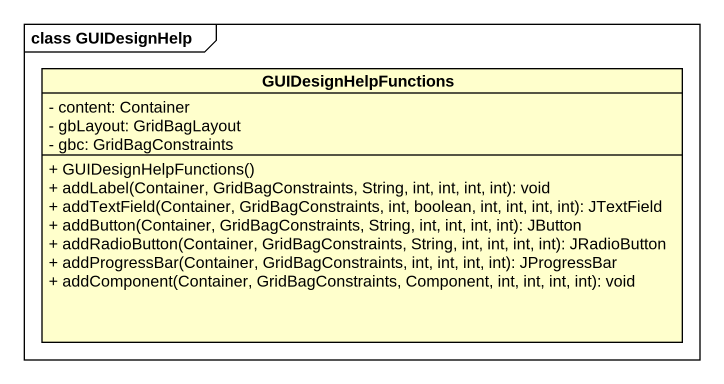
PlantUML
@startuml
mainframe class GUIDesignHelp
hide circle
hide empty members
skinparam classAttributeIconSize 0
class GUIDesignHelpFunctions {
  - content: Container
  - gbLayout: GridBagLayout
  - gbc: GridBagConstraints
  + GUIDesignHelpFunctions()
  + addLabel(Container, GridBagConstraints, String, int, int, int, int): void
  + addTextField(Container, GridBagConstraints, int, boolean, int, int, int, int): JTextField
  + addButton(Container, GridBagConstraints, String, int, int, int, int): JButton
  + addRadioButton(Container, GridBagConstraints, String, int, int, int, int): JRadioButton
  + addProgressBar(Container, GridBagConstraints, int, int, int, int): JProgressBar
  + addComponent(Container, GridBagConstraints, Component, int, int, int, int): void
}
@enduml
